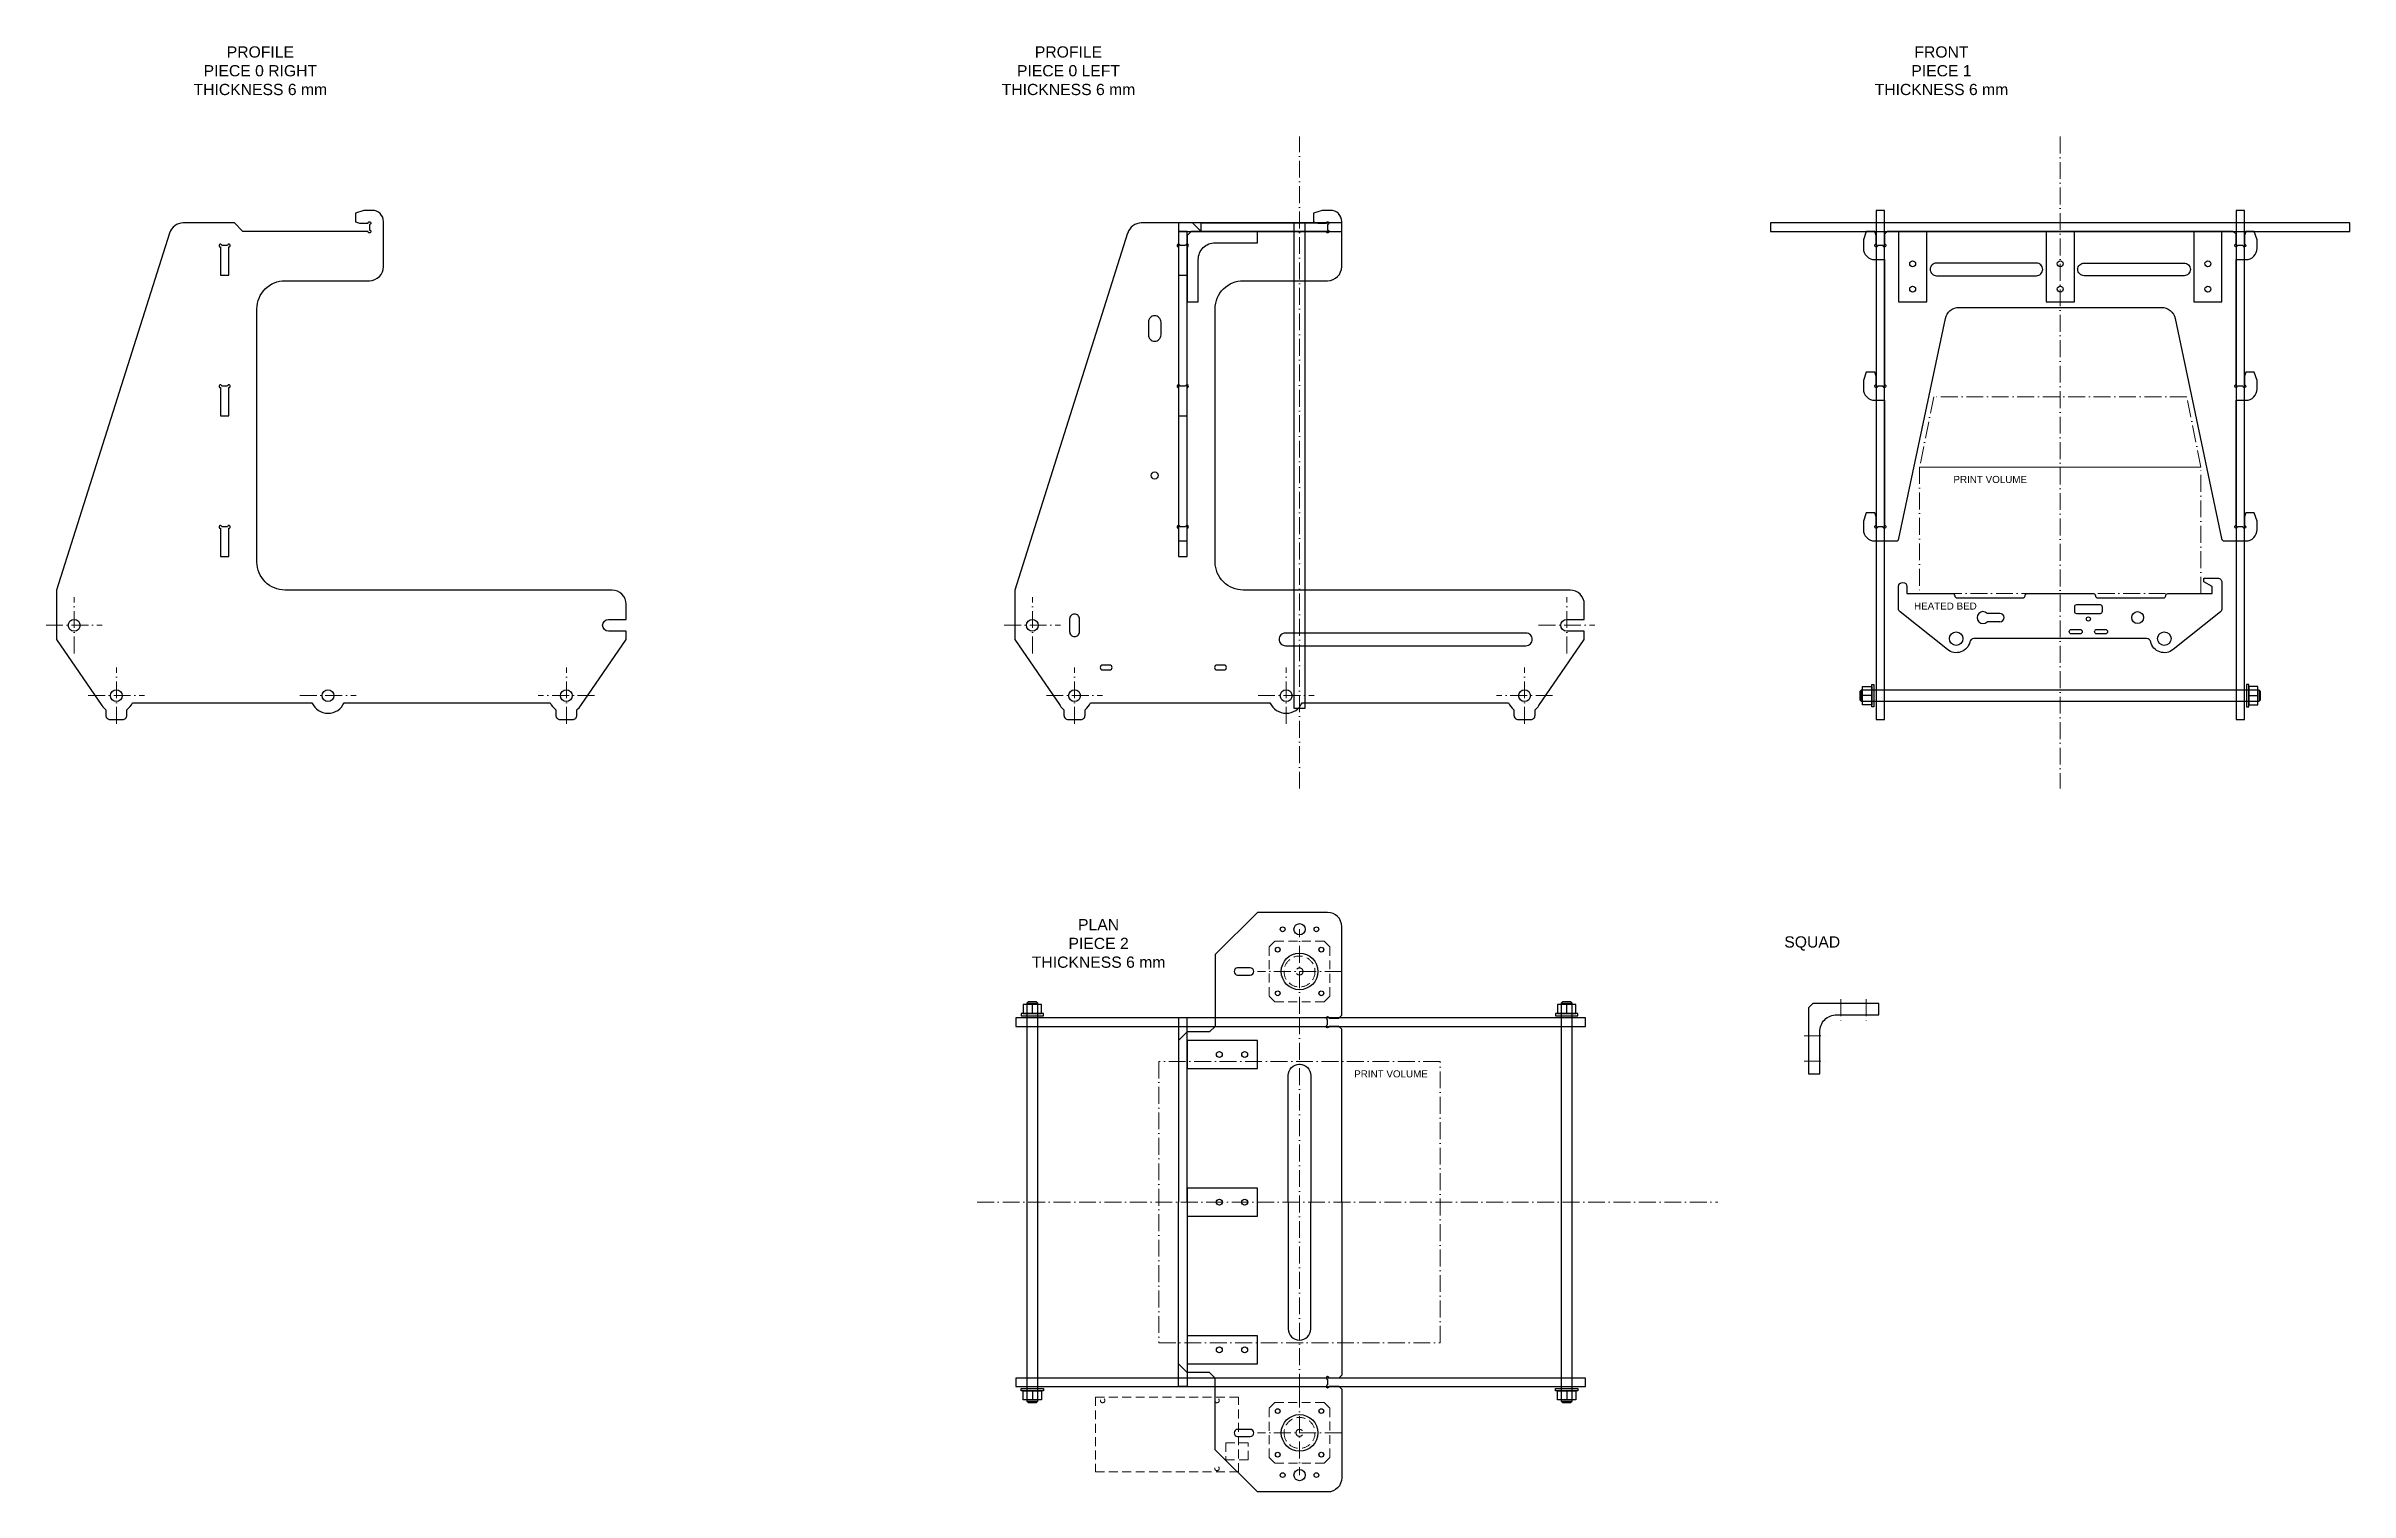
# Model space of a CAD drawing. Extents: x -146 to 1492, y -626 to 402.
import ezdxf

# ---------------------------------------------------------------- set-up
doc = ezdxf.new("R2010")
doc.units = 0
doc.linetypes.add('ACAD_ISO10W100', pattern=[18, 12, -3, 0, -3])
doc.linetypes.add('LÍNEAS_OCULTAS', pattern=[9.525, 6.35, -3.175])
doc.layers.get('0').update_dxf_attribs({"color": 2, "linetype": 'CONTINUOUS', "lineweight": 30})
doc.layers.get('Defpoints').update_dxf_attribs({"linetype": 'CONTINUOUS', "lineweight": 13})
for name, color, linetype, lineweight in [('1', 3, 'CONTINUOUS', 30), ('2', 4, 'CONTINUOUS', 30), ('Axis', 1, 'ACAD_ISO10W100', 13), ('Hiden', 30, 'LÍNEAS_OCULTAS', 13), ('Rods', 7, 'CONTINUOUS', 30), ('Scuad', 232, 'CONTINUOUS', 30)]:
    doc.layers.add(name, color=color, linetype=linetype, lineweight=lineweight)
doc.styles.add('ROMAND', font='arial.ttf')

# ---------------------------------------------------------------- blocks, each defined once
blk = doc.blocks.new('A$C494839C7')
blk.add_lwpolyline([(-17.5, -21.5), (17.5, -21.5), (21.5, -17.5), (21.5, 17.5), (17.5, 21.5), (-17.5, 21.5), (-21.5, 17.5), (-21.5, -17.5)], close=True)
for centre, radius in [((-15.5, 15.5), 1.6), ((15.5, 15.5), 1.6), ((0, 0), 11), ((0, 0), 2.5), ((-15.5, -15.5), 1.6), ((15.5, -15.5), 1.6)]:
    blk.add_circle(centre, radius)
at = {"layer": 'Axis'}
for p, q in [((0, -30), (0, 30)), ((-30, 0), (30, 0))]:
    blk.add_line(p, q, dxfattribs=at)
blk = doc.blocks.new('A$C65537C7D')
at = {"layer": 'Rods'}
for p, q in [((0, 141.5), (8, 141.5)), ((0, -141.5), (8, -141.5))]:
    blk.add_line(p, q, dxfattribs=at)
blk.add_lwpolyline([(1, -142.5), (7, -142.5), (8, -141.5), (8, 141.5), (7, 142.5), (1, 142.5), (0, 141.5), (0, -141.5)], close=True, dxfattribs=at)
blk = doc.blocks.new('A$C4F0A7D74')
at = {"color": 31}
for p, q in [((-43, 18), (-52.1, 18)), ((-43, 12), (-52.1, 12))]:
    blk.add_line(p, q, dxfattribs=at)
for points in [[(-26.5, 29, 0.414214), (-25, 30.5), (-25, 30.5, -0.414214), (-23.5, 32), (23.5, 32, -0.414214), (25, 30.5), (25, 30.5, 0.414214), (26.5, 29), (73.5, 29, 0.414214), (75, 30.5), (75, 30.5, -0.414214), (76.5, 32), (108, 32), (108, 34), (108, 37), (102, 40.5), (102, 43), (112, 43, -0.414214), (115, 40), (115, 21.4, -0.227817), (113.9, 19.1), (80.2, -7.8, -0.550448), (64.3, -2.3, 0.34754), (61.4, 0), (-61.4, 0, 0.34754), (-64.3, -2.3, -0.550448), (-80.2, -7.8), (-113.9, 19.1, -0.227817), (-115, 21.4), (-115, 37, -1), (-109, 37), (-109, 32), (-76.5, 32, -0.414214), (-75, 30.5), (-75, 30.5, 0.414214), (-73.5, 29)], [(11.5, 18), (28.5, 18, 0.414214), (30, 19.5), (30, 22.5, 0.414214), (28.5, 24), (11.5, 24, 0.414214), (10, 22.5), (10, 19.5, 0.414214)], [(8, 3.4, -1), (8, 6.6), (14, 6.6, -1), (14, 3.4)], [(26, 3.4, -1), (26, 6.6), (32, 6.6, -1), (32, 3.4)]]:
    blk.add_lwpolyline(points, format="xyb", close=True, dxfattribs=at)
for centre, radius in [((55, 15), 4.2), ((-74, 0), 4.8), ((20, 14), 1.45), ((74, 0), 4.8)]:
    blk.add_circle(centre, radius, dxfattribs=at)
for centre, radius, start, end in [((-55, 15), 4.2, 45.5847, 314.4153), ((-43, 15), 3, 270, 90)]:
    blk.add_arc(centre, radius, start, end, dxfattribs=at)
at = {"color": 31, "lineweight": 13, "style": 'ROMAND'}
blk.add_text('HEATED BED', height=5, dxfattribs=at).set_placement((-104, 20.7))
blk = doc.blocks.new('A$C49E44E8D')
at = {"layer": 'Hiden'}
for points in [[(0, 53.3), (101.6, 53.3), (101.6, 0), (0, 0)], [(-7, 20.7), (9, 20.7), (9, 8.7), (-7, 8.7)]]:
    blk.add_lwpolyline(points, close=True, dxfattribs=at)
for centre in [(15.2, 50.8), (96.5, 50.8), (15.2, 2.5)]:
    blk.add_circle(centre, 1.6, dxfattribs=at)

msp = doc.modelspace()

# ---------------------------------------------------------------- linework, layer by layer
for points in [[(-58.5, 268.8), (-138.7, 15), (-138.7, -20), (-106.5, -67.1, 0.082046), (-103.7, -70), (-103.7, -74, 0.414214), (-100.7, -77), (-91.7, -77, 0.414214), (-88.7, -74), (-88.7, -70, 0.129664), (-84.7, -65), (42.9, -65, 0.654654), (65.8, -65), (212.4, -65, 0.129664), (216.3, -70), (216.3, -74, 0.414214), (219.3, -77), (228.3, -77, 0.414214), (231.3, -74), (231.3, -70, 0.082046), (234.1, -67.1), (266.3, -20), (266.3, -14.2), (253.8, -14.2, -1), (253.8, -5.8), (266.3, -5.8), (266.3, 5, 0.414214), (256.3, 15), (23.8, 15, -0.414214), (3.8, 35), (3.8, 215, -0.414214), (23.8, 235), (83.8, 235, 0.414214), (93.8, 245), (93.8, 277, 0.414214), (85.8, 285), (79.8, 285), (73.8, 283), (73.8, 276.9), (76.8, 275.9), (82.8, 275.9, -2.414214), (83.8, 274.9), (83.8, 271, -2.414214), (82.8, 270), (-6.2, 270), (-6.2, 270), (-12.2, 276), (-48.7, 276, 0.334155), (-58.3, 268.8)], [(622.9, 268.8), (542.7, 15), (542.7, -20), (574.9, -67.1, 0.082046), (577.7, -70), (577.7, -74, 0.414214), (580.7, -77), (589.7, -77, 0.414214), (592.7, -74), (592.7, -70, 0.129664), (596.6, -65), (724.2, -65, 0.654654), (747.1, -65), (893.7, -65, 0.129664), (897.7, -70), (897.7, -74, 0.414214), (900.7, -77), (909.7, -77, 0.414214), (912.7, -74), (912.7, -70, 0.082046), (915.5, -67.1), (947.7, -20), (947.7, -14.2), (935.2, -14.2, -1), (935.2, -5.8), (947.7, -5.8), (947.7, 5, 0.414214), (937.7, 15), (705.2, 15, -0.414214), (685.2, 35), (685.2, 215, -0.414214), (705.2, 235), (765.2, 235, 0.414214), (775.2, 245), (775.2, 277, 0.414214), (767.2, 285), (761.2, 285), (755.2, 283), (755.2, 276.9), (758.2, 275.9), (764.2, 275.9, -2.414214), (765.2, 274.9), (765.2, 271, -2.414214), (764.2, 270), (675.2, 270), (675.2, 270), (669.2, 276), (632.7, 276, 0.334155), (623.1, 268.8)], [(-21.2, 260, 2.414214), (-22.2, 259), (-22.2, 239), (-16.2, 239), (-16.2, 259, 2.414214), (-17.2, 260)], [(660.2, 260, 2.414214), (659.2, 259), (659.2, 239), (665.2, 239), (665.2, 259, 2.414214), (664.2, 260)], [(637.7, 196.5, 0.414214), (642.2, 192), (642.2, 192, 0.414214), (646.7, 196.5), (646.7, 205.5, 0.414214), (642.2, 210), (642.2, 210, 0.414214), (637.7, 205.5)], [(-21.2, 160, 2.414214), (-22.2, 159), (-22.2, 139), (-16.2, 139), (-16.2, 159, 2.414214), (-17.2, 160)], [(660.2, 160, 2.414214), (659.2, 159), (659.2, 139), (665.2, 139), (665.2, 159, 2.414214), (664.2, 160)], [(-21.2, 60, 2.414214), (-22.2, 59), (-22.2, 39), (-16.2, 39), (-16.2, 59, 2.414214), (-17.2, 60)], [(660.2, 60, 2.414214), (659.2, 59), (659.2, 39), (665.2, 39), (665.2, 59, 2.414214), (664.2, 60)], [(581.7, -14.5, 0.414214), (585.2, -18, 0.414214), (588.7, -14.5), (588.7, -5.5, 0.414214), (585.2, -2, 0.414214), (581.7, -5.5)], [(730.7, -20, 0.414214), (735.2, -24.5), (906.2, -24.5, 0.414214), (910.7, -20), (910.7, -20, 0.414214), (906.2, -15.5), (735.2, -15.5, 0.414214), (730.7, -20)], [(605.2, -41.7), (610.2, -41.7, 1), (610.2, -38.3), (605.2, -38.3, 1)], [(686.5, -41.7), (691.5, -41.7, 1), (691.5, -38.3), (686.5, -38.3, 1)]]:
    msp.add_lwpolyline(points, format="xyb", close=True)
for points in [[(1155.2, -77), (1161.2, -77), (1161.2, 285), (1155.2, 285)], [(1411.2, -77), (1417.2, -77), (1417.2, 285), (1411.2, 285)], [(543.5, -295.1), (948.5, -295.1), (948.5, -289.1), (543.5, -289.1)], [(543.5, -551.1), (948.5, -551.1), (948.5, -545.1), (543.5, -545.1)]]:
    msp.add_lwpolyline(points, close=True)
for centre, radius in [((642.2, 96.5), 2.5), ((-126.2, -10), 4.2), ((555.2, -10), 4.2), ((-96.2, -60), 4.2), ((54.3, -60), 4.2), ((223.8, -60), 4.2), ((585.2, -60), 4.2), ((735.7, -60), 4.2), ((905.2, -60), 4.2)]:
    msp.add_circle(centre, radius)
at = {"layer": '1'}
msp.add_lwpolyline([(659.2, 50), (665.2, 50), (665.2, 270), (659.2, 270)], close=True, dxfattribs=at)
for points in [[(1286.2, 216), (1358.1, 216, -0.35458), (1367.9, 208.1), (1400.8, 51.6, 0.35458), (1402.8, 50), (1411.2, 50), (1418.2, 50, 0.414214), (1426.2, 58), (1426.2, 64), (1424.2, 70), (1418.1, 70), (1417.1, 67), (1417.1, 61, -2.414214), (1416.1, 60), (1412.2, 60, -2.414214), (1411.2, 61), (1411.2, 133.8), (1411.2, 150), (1418.2, 150, 0.414214), (1426.2, 158), (1426.2, 164), (1424.2, 170), (1418.1, 170), (1417.1, 167), (1417.1, 161, -2.414214), (1416.1, 160), (1412.2, 160, -2.414214), (1411.2, 161), (1411.2, 250), (1411.2, 250), (1418.2, 250, 0.414214), (1426.2, 258), (1426.2, 264), (1424.2, 270), (1418.1, 270), (1417.1, 267), (1417.1, 261, -2.414214), (1416.1, 260), (1412.2, 260, -2.414214), (1411.2, 261), (1411.2, 268), (1409.2, 270), (1163.2, 270), (1161.2, 268), (1161.2, 261, -2.414214), (1160.2, 260), (1156.3, 260, -2.414214), (1155.3, 261), (1155.3, 267), (1154.3, 270), (1148.2, 270), (1146.2, 264), (1146.2, 258, 0.414214), (1154.2, 250), (1161.2, 250), (1161.2, 250), (1161.2, 161, -2.414214), (1160.2, 160), (1156.3, 160, -2.414214), (1155.3, 161), (1155.3, 167), (1154.3, 170), (1148.2, 170), (1146.2, 164), (1146.2, 158, 0.414214), (1154.2, 150), (1161.2, 150), (1161.2, 133.8), (1161.2, 61, -2.414214), (1160.2, 60), (1156.3, 60, -2.414214), (1155.3, 61), (1155.3, 67), (1154.3, 70), (1148.2, 70), (1146.2, 64), (1146.2, 58, 0.414214), (1154.2, 50), (1161.2, 50), (1169.6, 50, 0.35458), (1171.5, 51.6), (1204.5, 208.1, -0.35458), (1214.3, 216)], [(1193.7, 243, 0.414214), (1198.2, 238.5), (1269.2, 238.5, 0.414214), (1273.7, 243), (1273.7, 243, 0.414214), (1269.2, 247.5), (1198.2, 247.5, 0.414214), (1193.7, 243)], [(1378.7, 243, -0.414214), (1374.2, 238.5), (1303.2, 238.5, -0.414214), (1298.7, 243), (1298.7, 243, -0.414214), (1303.2, 247.5), (1374.2, 247.5, -0.414214), (1378.7, 243)]]:
    msp.add_lwpolyline(points, format="xyb", close=True, dxfattribs=at)
for points in [[(665.2, -420.1), (665.2, -289.1), (659.2, -289.1), (659.2, -420.1)], [(665.2, -420.1), (665.2, -551.1), (659.2, -551.1), (659.2, -420.1)]]:
    msp.add_lwpolyline(points, dxfattribs=at)
for centre in [(1181.2, 247), (1286.2, 247), (1391.2, 247), (1181.2, 229), (1286.2, 229), (1391.2, 229)]:
    msp.add_circle(centre, 2.1, dxfattribs=at)
at = {"layer": '2'}
for points in [[(775.2, 276), (659.2, 276), (659.2, 270), (775.2, 270)], [(1080.2, 270), (1492.2, 270), (1492.2, 276), (1080.2, 276)]]:
    msp.add_lwpolyline(points, close=True, dxfattribs=at)
msp.add_lwpolyline([(765.2, 270), (675.2, 270), (675.2, 276), (699, 276), (765.2, 276)], dxfattribs=at)
for points in [[(775.2, -420.1), (775.2, -297.1), (773.2, -295.1), (766.2, -295.1, -2.414214), (765.2, -294.1), (765.2, -290.2, -2.414214), (766.2, -289.2), (773.2, -289.2), (775.2, -287.2), (775.2, -224.1, 0.414214), (765.2, -214.1), (715.2, -214.1), (685.2, -244.1), (685.2, -295.1), (681.2, -299.1), (665.2, -299.1), (659.2, -305.1), (659.2, -420.1)], [(737.2, -420.1), (737.2, -330.1, -1), (753.2, -330.1), (753.2, -420.1)], [(775.2, -420.1), (775.2, -543.1), (773.2, -545.1), (766.2, -545.1, 2.414214), (765.2, -546.1), (765.2, -550, 2.414214), (766.2, -551), (773.2, -551), (775.2, -553), (775.2, -616.1, -0.414214), (765.2, -626.1), (715.2, -626.1), (685.2, -596.1), (685.2, -545.1), (681.2, -541.1), (665.2, -541.1), (659.2, -535.1), (659.2, -420.1)], [(737.2, -420.1), (737.2, -510.1, 1), (753.2, -510.1), (753.2, -420.1)]]:
    msp.add_lwpolyline(points, format="xyb", dxfattribs=at)
for points in [[(701.2, -253.6, 0.414214), (698.7, -256.1, 0.414214), (701.2, -258.6), (710.2, -258.6, 0.414214), (712.7, -256.1, 0.414214), (710.2, -253.6)], [(701.2, -581.6, 0.414214), (698.7, -584.1, 0.414214), (701.2, -586.6), (710.2, -586.6, 0.414214), (712.7, -584.1, 0.414214), (710.2, -581.6)]]:
    msp.add_lwpolyline(points, format="xyb", close=True, dxfattribs=at)
for centre, radius in [((733.2, -226.1), 1.7), ((745.2, -226.1), 4), ((757.2, -226.1), 1.7), ((729.7, -240.6), 1.7), ((745.2, -256.1), 13), ((760.7, -240.6), 1.7), ((729.7, -271.6), 1.7), ((760.7, -271.6), 1.7), ((688.2, -315.1), 2.1), ((706.2, -315.1), 2.1), ((688.2, -420.1), 2.1), ((706.2, -420.1), 2.1), ((688.2, -525.1), 2.1), ((706.2, -525.1), 2.1), ((729.7, -568.6), 1.7), ((745.2, -584.1), 13), ((760.7, -568.6), 1.7), ((729.7, -599.6), 1.7), ((760.7, -599.6), 1.7), ((733.2, -614.1), 1.7), ((745.2, -614.1), 4), ((757.2, -614.1), 1.7)]:
    msp.add_circle(centre, radius, dxfattribs=at)
at = {"layer": 'Axis', "color": 3}
for p, q in [((745.2, -126.1), (745.2, 337.4)), ((1286.2, 337.4), (1286.2, -126.1)), ((745.2, -554.1), (745.2, -286.1)), ((516, -420.1), (1042.6, -420.1))]:
    msp.add_line(p, q, dxfattribs=at)
at = {"layer": 'Axis'}
for p, q in [((-126.2, -30), (-126.2, 10)), ((555.2, -30), (555.2, 10)), ((935.2, -30), (935.2, 10)), ((-146.2, -10), (-106.2, -10)), ((535.2, -10), (575.2, -10)), ((915.2, -10), (955.2, -10)), ((-96.2, -80), (-96.2, -40)), ((223.8, -80), (223.8, -40)), ((585.2, -80), (585.2, -40)), ((735.7, -80), (735.7, -40)), ((905.2, -80), (905.2, -40)), ((-116.2, -60), (-76.2, -60)), ((34.3, -60), (74.3, -60)), ((243.8, -60), (203.8, -60)), ((565.2, -60), (605.2, -60)), ((715.7, -60), (755.7, -60)), ((925.2, -60), (885.2, -60)), ((1130.2, -275.8), (1130.2, -293.3)), ((1148.2, -275.8), (1148.2, -293.3)), ((1104, -301.9), (1121.5, -301.9)), ((1104, -319.9), (1121.5, -319.9))]:
    msp.add_line(p, q, dxfattribs=at)
at = {"layer": 'Defpoints', "linetype": 'ACAD_ISO10W100'}
for points in [[(1186.2, 102.5), (1386.2, 102.5), (1376.2, 152.5), (1196.2, 152.5)], [(1186.2, 12.5), (1386.2, 12.5), (1386.2, 102.5), (1186.2, 102.5)], [(645.2, -520.1), (845.2, -520.1), (845.2, -320.1), (645.2, -320.1)]]:
    msp.add_lwpolyline(points, close=True, dxfattribs=at)
at = {"layer": 'Rods'}
for p, q in [((1152.1, -60), (1145.6, -60)), ((1420.3, -60), (1426.8, -60)), ((555.2, -286), (555.2, -279.5)), ((935.2, -286), (935.2, -279.5)), ((555.2, -554.2), (555.2, -560.7)), ((935.2, -554.2), (935.2, -560.7))]:
    msp.add_line(p, q, dxfattribs=at)
for points in [[(741.2, -69), (749.2, -69), (749.2, 276), (741.2, 276)], [(1152.1, -53.5), (1152.1, -66.5), (1145.6, -66.5), (1145.6, -53.5)], [(1153.7, -52), (1153.7, -68), (1152.1, -68), (1152.1, -52)], [(1418.7, -52), (1418.7, -68), (1420.3, -68), (1420.3, -52)], [(1420.3, -53.5), (1420.3, -66.5), (1426.8, -66.5), (1426.8, -53.5)], [(547.2, -287.6), (563.2, -287.6), (563.2, -286), (547.2, -286)], [(548.7, -286), (561.7, -286), (561.7, -279.5), (548.7, -279.5)], [(927.2, -287.6), (943.2, -287.6), (943.2, -286), (927.2, -286)], [(928.7, -286), (941.7, -286), (941.7, -279.5), (928.7, -279.5)], [(547.2, -552.6), (563.2, -552.6), (563.2, -554.2), (547.2, -554.2)], [(548.7, -554.2), (561.7, -554.2), (561.7, -560.7), (548.7, -560.7)], [(927.2, -552.6), (943.2, -552.6), (943.2, -554.2), (927.2, -554.2)], [(928.7, -554.2), (941.7, -554.2), (941.7, -560.7), (928.7, -560.7)]]:
    msp.add_lwpolyline(points, close=True, dxfattribs=at)
at = {"layer": 'Scuad'}
for points in [[(673.2, 250, -0.414214), (685.2, 262), (715.2, 262), (715.2, 270), (668.2, 270), (665.2, 267), (665.2, 220), (673.2, 220)], [(1115.2, -298.9, -0.414214), (1127.2, -286.9), (1157.2, -286.9), (1157.2, -278.9), (1110.2, -278.9), (1107.2, -281.9), (1107.2, -328.9), (1115.2, -328.9)]]:
    msp.add_lwpolyline(points, format="xyb", close=True, dxfattribs=at)
for points in [[(1191.2, 270), (1171.2, 270), (1171.2, 220), (1191.2, 220)], [(1296.2, 270), (1276.2, 270), (1276.2, 220), (1296.2, 220)], [(1401.2, 270), (1381.2, 270), (1381.2, 220), (1401.2, 220)], [(665.2, -305.1), (665.2, -325.1), (715.2, -325.1), (715.2, -305.1)], [(665.2, -410.1), (665.2, -430.1), (715.2, -430.1), (715.2, -410.1)], [(665.2, -515.1), (665.2, -535.1), (715.2, -535.1), (715.2, -515.1)]]:
    msp.add_lwpolyline(points, close=True, dxfattribs=at)

# ---------------------------------------------------------------- block references
for name, p in [('A$C4F0A7D74', (1286.2, -19.5)), ('A$C65537C7D', (551.2, -420.1)), ('A$C65537C7D', (931.2, -420.1))]:
    msp.add_blockref(name, p)
at = {"rotation": 270}
msp.add_blockref('A$C65537C7D', (1286.2, -56), dxfattribs=at)
at = {"layer": 'Hiden', "rotation": 90}
msp.add_blockref('A$C494839C7', (745.2, -256.1), dxfattribs=at)
at = {"layer": 'Hiden', "xscale": -1, "rotation": 90}
msp.add_blockref('A$C494839C7', (745.2, -584.1), dxfattribs=at)
at = {"layer": 'Hiden', "xscale": -1}
msp.add_blockref('A$C49E44E8D', (701.7, -611.9), dxfattribs=at)

# ---------------------------------------------------------------- texts
at = {"color": 230, "lineweight": 13, "char_height": 8, "width": 212.07, "attachment_point": 5, "style": 'ROMAND'}
for s, insert in [('PROFILE\\P{\\C2;PIECE 0 RIGHT\\P}THICKNESS 6 mm', (6.2, 384.2)), ('PROFILE\\P{\\C2;PIECE 0 LEFT\\P}THICKNESS 6 mm', (580.9, 384.2)), ('FRONT\\P{\\C3;PIECE 1}\\PTHICKNESS 6 mm', (1201.7, 384.2)), ('PLAN\\P{\\C150;PIECE 2\\P}THICKNESS 6 mm', (602.3, -236.2)), ('SQUAD', (1109.8, -236.2))]:
    msp.add_mtext(s, dxfattribs=dict(at, insert=insert))
at = {"layer": 'Defpoints', "style": 'ROMAND'}
for p in [(1210.2, 91.2), (784.1, -331.4)]:
    msp.add_text('PRINT VOLUME', height=5, dxfattribs=at).set_placement(p)

doc.saveas('drawing.dxf')
